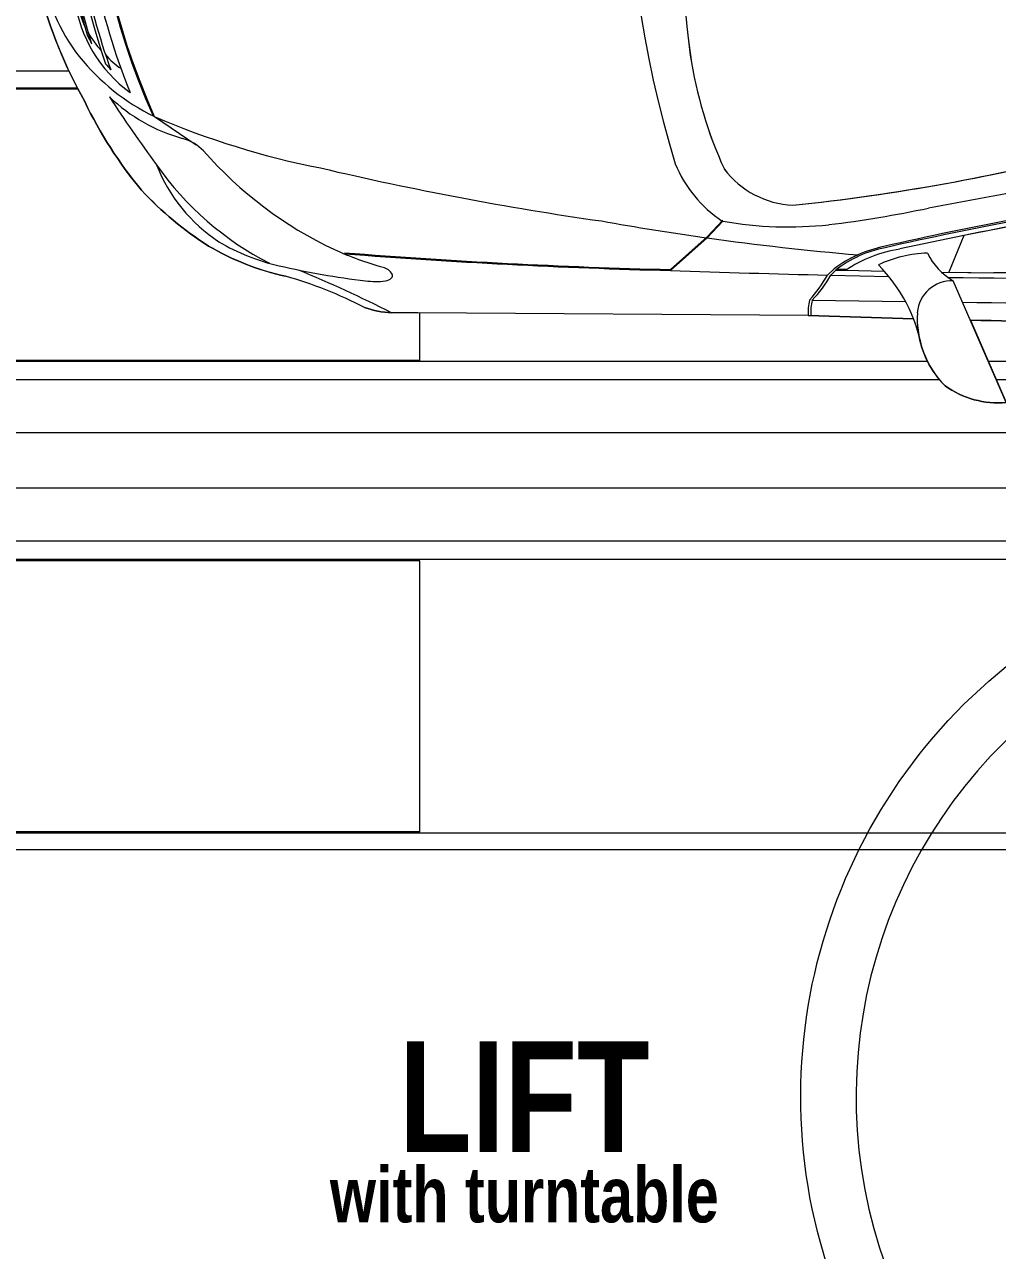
# Model space of a CAD drawing. Header units: inches. Extents: x 0 to 89.6, y -24.6 to 21.1.
# Drawn here: x 39.054 to 40.814, y 10.252 to 12.468 of the extents above; entities that cross this region are included whole.
import ezdxf

# ---------------------------------------------------------------- set-up
doc = ezdxf.new("R2010")
doc.units = ezdxf.units.IN
doc.header["$MEASUREMENT"] = 0
doc.set_wipeout_variables(frame=1)
for name, color, linetype in [('PK24-LABEL', 7, 'Continuous'), ('PK24E', 7, 'Continuous'), ('PK24E-COMP-CAR', 7, 'Continuous')]:
    doc.layers.add(name, color=color, linetype=linetype)
for name, color, linetype, true_color in [('PK24E-COMP-PALLET', 132, 'Continuous', 0x00b7c8), ('PK24E-SYS-LIFT', 31, 'Continuous', 0xffcc5a), ('PK24E-SYS-SHELF', 31, 'Continuous', 0xffcc5a)]:
    doc.layers.add(name, color=color, linetype=linetype, true_color=true_color)
doc.layers.add('PK24E-TTARROW', color=20, linetype='Continuous', lineweight=20, true_color=0xf54b32)
doc.layers.add('Text', color=142, linetype='Continuous', lineweight=20)
doc.styles.add('Impact', font='impact.ttf', dxfattribs={"height": 5})

# ---------------------------------------------------------------- blocks, each defined once
blk = doc.blocks.new('ELIFTTT-CHASIS--TOP-COMP-PKE24')
at = {"layer": 'PK24E-SYS-LIFT', "lineweight": 5}
for p, q in [((-161.2, 100.5), (-211.2, 100.5)), ((-211.2, 100.5), (-211.2, 84.5)), ((-161.2, 84.5), (-161.2, 100.5)), ((-211.2, 84.5), (-249.75, 84.5)), ((-68.85, 84.5), (-161.2, 84.5)), ((-249.75, 72.5), (-81.39, 72.5))]:
    blk.add_line(p, q, dxfattribs=at)
blk.add_circle((0, 0), 109, dxfattribs=at)
blk = doc.blocks.new('ELIFTTT-TT--TOP-COMP-PKE24')
at = {"layer": 'PK24E-SYS-LIFT', "lineweight": 5}
for p, q in [((-219.25, 89.5), (-219.25, 84.5)), ((-211.75, 89.5), (-219.25, 89.5)), ((-211.75, 84.5), (-211.75, 89.5)), ((-204.25, 89.5), (-204.25, 84.5)), ((-196.75, 89.5), (-204.25, 89.5)), ((-196.75, 84.5), (-196.75, 89.5)), ((-230.5, 84.5), (-230.5, -84.5)), ((230.5, 84.5), (-230.5, 84.5)), ((-87.6, 74.5), (-220.5, 74.5)), ((-220.5, 74.5), (-220.5, -74.5)), ((-87.6, -74.5), (-87.6, 74.5)), ((77.6, 74.5), (-77.6, 74.5)), ((-77.6, 74.5), (-77.6, -74.5)), ((-258.3, 67.75), (-230.5, 67.75)), ((-230.5, 59.75), (-258.3, 59.75)), ((-87.6, 2.25), (-220, 2.25)), ((-220, 2.25), (-220, -2.25)), ((-59.96, 2.25), (-77.6, 2.25)), ((-220, -2.25), (-87.6, -2.25)), ((-77.6, -2.25), (-59.96, -2.25))]:
    blk.add_line(p, q, dxfattribs=at)
for start, end in [(50.8258, 129.1742), (143.482, 178.8172), (181.1828, 216.518)]:
    blk.add_arc((0, 0), 109, start, end, dxfattribs=at)
blk = doc.blocks.new('*U11')
at = {"lineweight": 5}
blk.add_wipeout([(-262.27, 110), (262.27, 110), (267.5, 96.99), (267.5, -96.99), (262.27, -110), (-262.27, -110), (-267.5, -96.99), (-267.5, 96.99)], dxfattribs=at)
at = {"layer": 'PK24E-COMP-PALLET', "lineweight": 5}
for p, q in [((262.27, 110), (-262.27, 110)), ((249.45, 100.42), (-249.45, 100.42)), ((249.45, 97.11), (-249.45, 97.11)), ((-168.92, 96.89), (-249.45, 96.89)), ((-168.92, 47.89), (-168.92, 96.89)), ((-168.92, 47.89), (-249.45, 47.89)), ((249.45, 47.67), (-249.45, 47.67)), ((249.45, 44.65), (-249.45, 44.65))]:
    blk.add_line(p, q, dxfattribs=at)
blk = doc.blocks.new('TTARROW---TOP-DECOR-PK24')
at = {"layer": 'PK24E-TTARROW', "lineweight": 5}
for points in [[(0, 90), (0, 80), (-32.49, 89.27), (0, 110), (0, 100, -0.763437), (50.85, -86.11), (61.06, -72.77), (52.06, -73.42, 0.73095)], [(0, -90), (0, -80), (32.49, -89.27), (0, -110), (0, -100, -0.763437), (-50.85, 86.11), (-61.06, 72.77), (-52.06, 73.42, 0.73095)]]:
    blk.add_lwpolyline(points, format="xyb", close=True, dxfattribs=at)
blk = doc.blocks.new('ELIFT-DU--TOP-COMP-PKE24')
at = {"layer": 'PK24E-SYS-LIFT', "linetype": 'Continuous', "lineweight": 5}
for p, q in [((-258.37, 141.25), (279.63, 141.25)), ((-258.37, 140.95), (279.63, 140.95)), ((-270.56, 138.95), (294.94, 138.95)), ((-270.56, 138.62), (294.94, 138.62)), ((-270.56, 137.52), (294.94, 137.52)), ((-270.56, 134.98), (294.94, 134.98)), ((-270.56, 133.88), (294.94, 133.88)), ((-270.56, 133.55), (294.94, 133.55)), ((279.63, 131.55), (-258.37, 131.55)), ((279.63, 131.25), (-258.37, 131.25)), ((-245.37, 130.25), (266.63, 130.25))]:
    blk.add_line(p, q, dxfattribs=at)
at = {"lineweight": 5}
blk.add_wipeout([(-285.75, 175), (-285.75, 160), (307, 160), (307, 175)], dxfattribs=at)
at = {"layer": 'PK24E-SYS-LIFT', "linetype": 'Continuous', "lineweight": 5}
for p, q in [((-285.75, 175), (307, 175)), ((307, 160), (-285.75, 160))]:
    blk.add_line(p, q, dxfattribs=at)
blk = doc.blocks.new('*U39')
for name in ['ELIFTTT-CHASIS--TOP-COMP-PKE24', 'ELIFTTT-TT--TOP-COMP-PKE24']:
    blk.add_blockref(name, (0, 0))
at = {"layer": 'PK24E-SYS-SHELF'}
blk.add_blockref('*U11', (0, 0), dxfattribs=at)
blk.add_blockref('TTARROW---TOP-DECOR-PK24', (0, 0))
blk.add_blockref('ELIFT-DU--TOP-COMP-PKE24', (0, 0))
at = {"layer": 'PK24-LABEL', "attachment_point": 5, "style": 'Impact'}
for s, width, gutter_width, heights, insert, char_height in [('LIFT', 46.1333, 12.5, [0], (-150, 0), 20), ('with turntable', 75.903, 0, [30.57], (-150, -17.76), 10)]:
    blk.add_mtext_dynamic_manual_height_columns(s, width=width, gutter_width=gutter_width, heights=heights, dxfattribs=dict(at, insert=insert, char_height=char_height))
blk = doc.blocks.new('SEDAN---TOP-COMP-PKE24')
at = {"layer": 'PK24E-COMP-CAR', "lineweight": 5}
for p, q in [((-216.91, -52.81), (-209.34, -57.94)), ((-114.09, -71.56), (-116.92, -74.58)), ((-114.09, -71.73), (-116.92, -74.75)), ((-116.92, -74.58), (-123.58, -80.49)), ((-116.92, -74.75), (-123.58, -80.66)), ((-70.54, -74.33), (-73.22, -80.95)), ((-95.15, -81.48), (-93.97, -80.32)), ((-94.58, -81.49), (-93.64, -80.58)), ((-94.58, -81.49), (-84.09, -81.71)), ((-93.64, -80.58), (-91.91, -80.62)), ((-93.36, -80.34), (-91.61, -80.39)), ((-91.91, -80.62), (-84.91, -80.75)), ((-74.57, -80.93), (-65.09, -81.1)), ((15.63, -80.44), (-65.09, -81.1)), ((-62.86, -104.5), (-72.44, -82.5)), ((-97.93, -86.02), (-81.06, -86.26)), ((-169.27, -88.29), (-174, -88.29)), ((-98.66, -88.8), (-169.27, -88.29)), ((-98.66, -88.8), (-79.61, -89.39))]:
    blk.add_line(p, q, dxfattribs=at)
blk.add_lwpolyline([(-9.49, -90.01, -0.007742), (-69.33, -89.64), (-62.86, -104.5, -0.182926), (-73.91, -101.48, -0.158163), (-78.74, -91.93, 0.023024), (-79.61, -89.39), (-98.66, -88.8), (-169.27, -88.29), (-174, -88.29, -0.075259), (-178.89, -87.33, 0.049447), (-193.17, -81.68, -0.080698), (-207.09, -76.23, -0.062715), (-219.23, -66.14, -0.061643), (-229.5, -50.11, -0.061425), (-237.69, -30.02, -0.075225)], format="xyb", dxfattribs=at)
for points in [[(-101.46, 68.87, 0.21976), (-113.83, 62.35, 0.069678), (-119.98, 41.74, 0.063275), (-119.98, -41.74, 0.069678), (-113.83, -62.35, 0.21976), (-101.46, -68.87, 0.037117), (-46.41, -58.91, 0.360325), (-42.69, -53.02, -0.038423), (-47.08, -18.45, -0.032223), (-54.77, -15.32, -0.201945), (-57.16, -11.11), (-57.16, 11.11, -0.201945), (-54.77, 15.32, -0.032223), (-47.08, 18.45, -0.038423), (-42.69, 53.02, 0.360325), (-46.41, 58.91, 0.037117)], [(-35.67, -68.36, 0.014822), (-70.53, -74.32), (-73.22, -80.95), (-65.09, -81.1), (8.42, -80.5, 0.035411), (16.22, -65.21, 0.004063), (2.71, -65.49, 0.030043)]]:
    blk.add_lwpolyline(points, format="xyb", close=True, dxfattribs=at)
for centre, radius, start, end in [((81.19, 0), 212.94, 163.2572, 196.7428), ((-99.23, 0), 129.15, 155.9157, 204.0843), ((-99.06, 0), 129.15, 155.8616, 204.1384), ((208.52, 0), 331.14, 172.7589, 187.2411), ((-99.66, 0.01), 134.86, 182.7961, 196.4001), ((-99.65, 0.01), 130.96, 182.1001, 201.7338), ((-99.68, 0), 134.56, 183.038, 197.1519), ((-99.67, 0.01), 133.28, 183.2295, 198.9575), ((-99.66, 0.01), 132.78, 183.1137, 199.5221), ((-205.51, -22.25), 31.83, 186.8267, 218.3399), ((-152.11, -6.89), 88.65, 195.1225, 209.1824), ((-197.47, -22.79), 34.84, 191.082, 203.346), ((-206.61, -28.32), 24.95, 187.8291, 233.9393), ((-213.93, -29.41), 17.05, 208.6937, 222.4573), ((-185.33, -17.99), 48.1, 204.6797, 206.808), ((-199.28, -16.8), 40.1, 218.9257, 243.9183), ((-216.31, -33.98), 12.15, 219.0273, 236.9589), ((-43.31, -30.11), 77.54, 188.6242, 204.5676), ((-198.32, -21.08), 35.27, 219.0342, 221.3154), ((-159.64, -16.61), 77.48, 205.6195, 219.7292), ((-20.48, 83.54), 243.89, 212.9933, 216.5113), ((-203.41, -26.57), 31.35, 226.3834, 254.4801), ((-158.26, 83.55), 148.45, 246.7263, 258.8946), ((-214.29, -65.25), 8.83, 44.9051, 73.6377), ((-152.98, -10.65), 73.28, 221.3038, 244.6516), ((-140.88, 306.38), 377.31, 275.9976, 284.3943), ((-170.4, -29.26), 56.29, 215.0238, 242.8675), ((-189.22, -50.92), 29.29, 201.3344, 236.8818), ((-101.49, -52.6), 22.96, 202.3898, 236.3231), ((-52.64, 509.63), 587.29, 256.78947, 261.83266), ((-100.59, -52.21), 16.68, 217.4493, 267.0265), ((209.43, -1589.03), 1546.4, 99.10455, 100.67068), ((-173.07, -23), 63.18, 223.0579, 237.4123), ((48.2, -656.1), 594.88, 98.16183, 102.93838), ((50.14, -668.51), 607.14, 98.16699, 102.83422), ((47.41, -659.23), 596.69, 98.00361, 102.53441), ((-118.87, 126.79), 200.59, 276.859, 282.077), ((-45, 438.56), 518.32, 259.8801, 262.005), ((-102.26, -4.78), 67.99, 259.9819, 276.1991), ((-43.08, 455.9), 535.77, 262.0779, 265.0081), ((-183.36, -36.09), 46.63, 239.4034, 257.8579), ((-186.34, -43.99), 36.69, 239.0247, 257.3652), ((-160.31, -24.5), 57.62, 245.3419, 254.6998), ((-95.87, 1030.24), 1111.07, 265.52774, 268.57079), ((-80.5, -98.49), 22.61, 101.4713, 126.5562), ((-80.74, -97.3), 21.15, 100.8688, 127.7306), ((-78.45, -100.5), 24, 98.7225, 124.1121), ((-76.49, -99.59), 22.08, 91.5527, 115.3696), ((-66.73, -72.51), 11.5, 205.754, 240.2655), ((-95.87, 1030.07), 1111.07, 265.52774, 268.57079), ((-106.68, -100.05), 29.09, 10.7087, 44.576), ((-161.84, 60.16), 143.68, 256.9173, 263.249), ((-214.5, -156.5), 77.8, 62.7613, 74.0845), ((-297.73, -335.52), 276.47, 63.4128, 67.2481), ((-176.09, -82.51), 2.49, 28.0846, 76.8016), ((-174.55, -81.55), 0.692, 321.1875, 18.2745), ((-36.32, 2454.38), 2536.54, 268.02863, 268.67112), ((-120.33, -66.66), 29.22, 318.5421, 329.5288), ((-112.63, -71.62), 20.57, 315.5959, 331.3246), ((-36.58, 2440.23), 2522.39, 269.16371, 271.18606), ((-176.92, -69.41), 13.23, 262.1439, 277.8263), ((-175.21, -80.92), 1.6, 273.0254, 318.3488), ((-72.64, -88.8), 6.31, 88.1706, 175.2645), ((-88.33, -88.24), 10.35, 167.547, 183.0978), ((-90.22, -88.08), 7.98, 165.0303, 185.2153), ((-4.65, 5675.73), 5762.5, 269.342781, 270.173243), ((-173.26, -71.64), 16.67, 250.2657, 267.4813), ((-61.6, -89.26), 17.35, 176.776, 224.7935), ((-27.52, 1842.23), 1932.32, 268.7601, 270.53449), ((-64.4, -88.4), 16.17, 233.9975, 275.4625)]:
    blk.add_arc(centre, radius, start, end, dxfattribs=at)
blk = doc.blocks.new('*U15')
at = {"lineweight": 5}
blk.add_wipeout([(-267.5, 96.99), (-262.27, 110), (262.27, 110), (267.5, 96.99), (267.5, -96.99), (262.27, -110), (-262.27, -110), (-267.5, -96.99)], dxfattribs=at)
at = {"layer": 'PK24E-COMP-PALLET', "lineweight": 5}
for p, q in [((-232.31, -44.65), (-249.45, -44.65)), ((-230.82, -47.67), (-249.45, -47.67)), ((-230.71, -47.89), (-249.45, -47.89)), ((-168.92, -96.89), (-168.92, -88.29)), ((-168.92, -96.89), (-249.45, -96.89)), ((-77.07, -97.11), (-249.45, -97.11)), ((249.45, -97.11), (-66.08, -97.11)), ((-74.88, -100.42), (-249.45, -100.42)), ((249.45, -100.42), (-64.64, -100.42)), ((262.27, -110), (-262.27, -110))]:
    blk.add_line(p, q, dxfattribs=at)
at = {"layer": 'PK24E', "lineweight": 5}
blk.add_blockref('SEDAN---TOP-COMP-PKE24', (0, 0), dxfattribs=at)
blk = doc.blocks.new('*U16')
at = {"layer": 'PK24E', "lineweight": 5}
blk.add_blockref('*U15', (0, 0), dxfattribs=at)

msp = doc.modelspace()

# ---------------------------------------------------------------- block references
at = {"layer": 'PK24E', "lineweight": 5, "xscale": 0.01, "yscale": 0.01, "zscale": 0.01}
msp.add_blockref('*U39', (41.4584, 10.53), dxfattribs=at)

# ---------------------------------------------------------------- next in the draw order: block references
at = {"layer": 'Text', "lineweight": 5, "xscale": 0.01, "yscale": 0.01, "zscale": 0.01}
msp.add_blockref('*U16', (41.4584, 12.83), dxfattribs=at)

doc.saveas('drawing.dxf')
